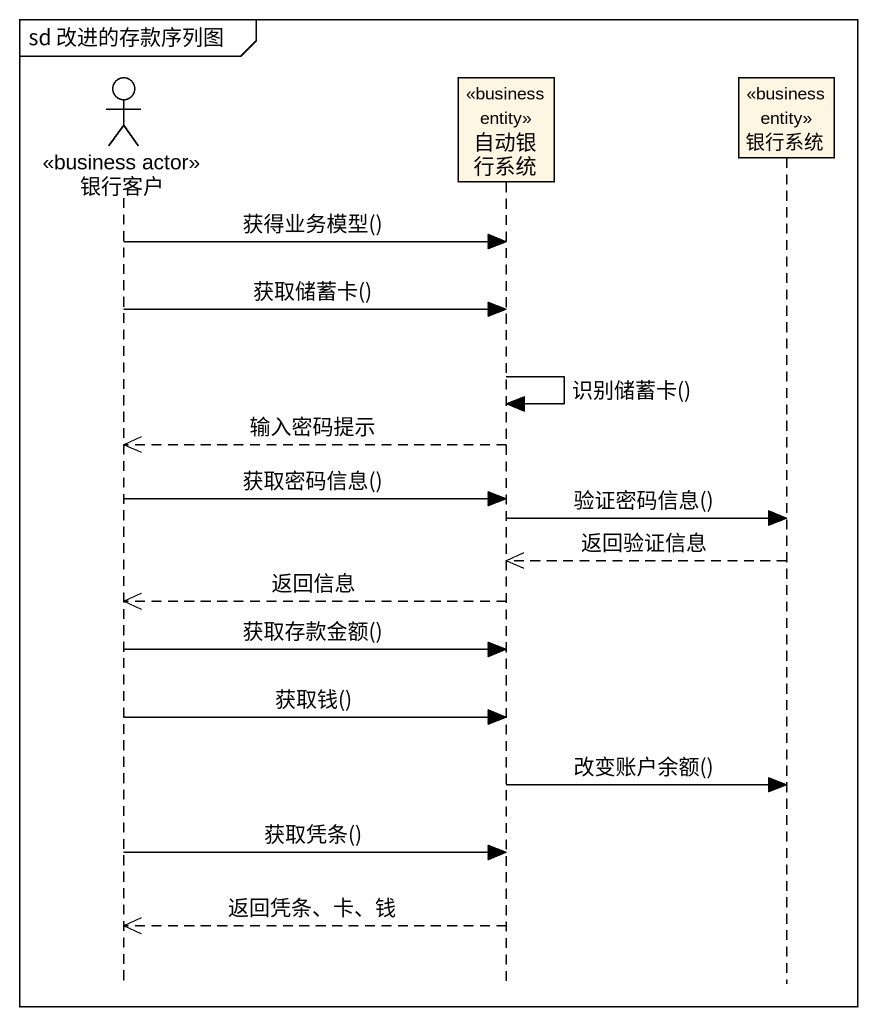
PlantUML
@startuml
mainframe sd 改进的存款序列图
hide footbox
actor 银行客户 <<business actor>>
participant 自动银行系统 <<business entity>>
participant 银行系统 <<business entity>>

银行客户 -> 自动银行系统 : 获得业务模型()
银行客户 -> 自动银行系统 : 获取储蓄卡()
自动银行系统 -> 自动银行系统 : 识别储蓄卡()
自动银行系统 -->> 银行客户 : 输入密码提示
银行客户 -> 自动银行系统 : 获取密码信息()
自动银行系统 -> 银行系统 : 验证密码信息()
银行系统 -->> 自动银行系统 : 返回验证信息
自动银行系统 -->> 银行客户 : 返回信息
银行客户 -> 自动银行系统 : 获取存款金额()
银行客户 -> 自动银行系统 : 获取钱()
自动银行系统 -> 银行系统 : 改变账户余额()
银行客户 -> 自动银行系统 : 获取凭条()
自动银行系统 -->> 银行客户 : 返回凭条、卡、钱
@enduml
